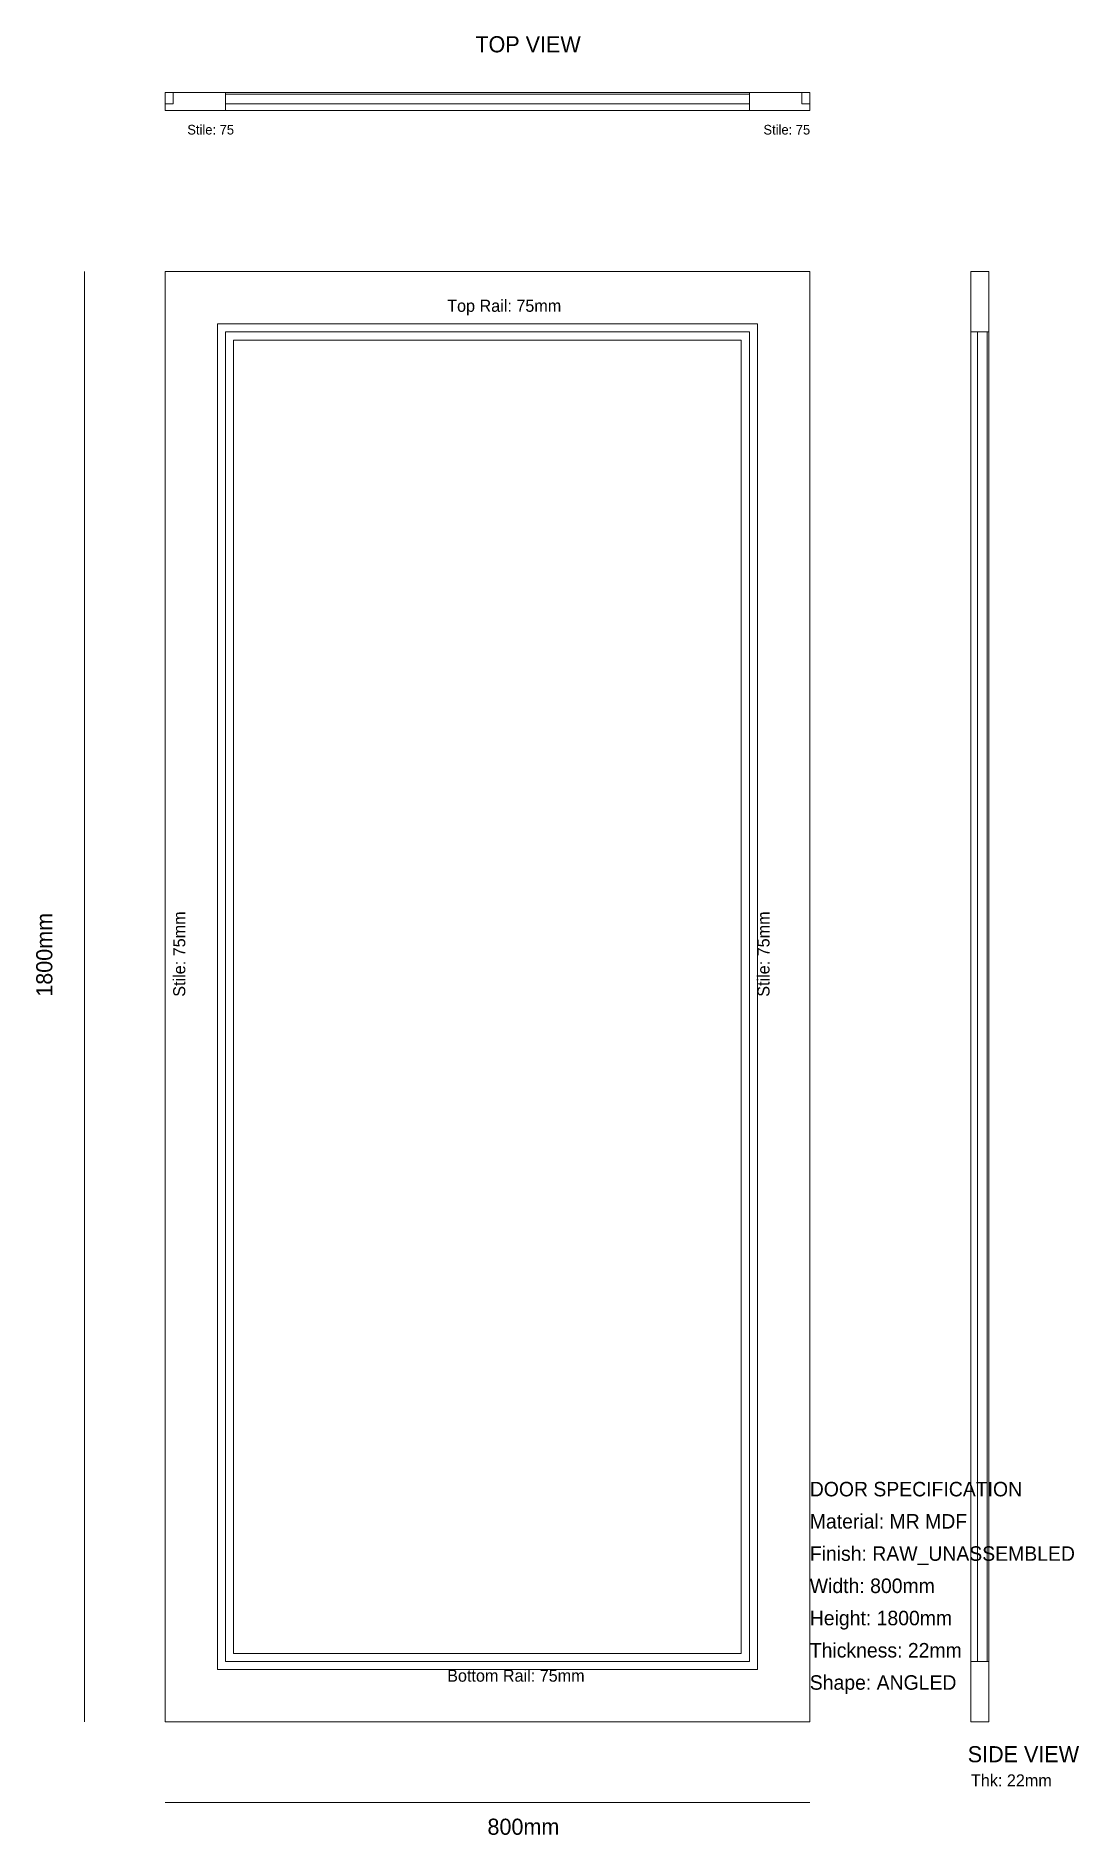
# Model space of a CAD drawing. Extents: x -160 to 1134, y -140 to 2092.
import ezdxf

# ---------------------------------------------------------------- set-up
doc = ezdxf.new("R2010")
doc.units = 0
for name, color, linetype, lineweight in [('BORDERS', 4, 'Continuous', 0), ('DIMENSIONS', 7, 'Continuous', 0), ('FRAME', 7, 'Continuous', 0), ('PANEL_GEOMETRY', 2, 'Continuous', 0), ('PANELS', 2, 'Continuous', 0), ('T3_INNER_BREAK', 6, 'Continuous', 0), ('T3_REBATE_FINISH', 6, 'Continuous', 0), ('T4_PROFILE_8MM_FINAL', 5, 'Continuous', 0), ('T4_PROFILE_8MM_OS', 5, 'Continuous', 0), ('T6_INNER_ONION', 1, 'Continuous', 0), ('T6_REBATE_12MM', 1, 'Continuous', 0)]:
    doc.layers.add(name, color=color, linetype=linetype, lineweight=lineweight)

msp = doc.modelspace()

# ---------------------------------------------------------------- linework, layer by layer
at = {"layer": 'BORDERS'}
for p, q in [((10, 2022), (10, 2008)), ((75, 2000), (75, 2022)), ((725, 2000), (725, 2022)), ((790, 2022), (790, 2008)), ((0, 2008), (10, 2008)), ((800, 2008), (790, 2008)), ((1000, 1725), (1022, 1725)), ((1000, 75), (1022, 75))]:
    msp.add_line(p, q, dxfattribs=at)
at = {"layer": 'DIMENSIONS'}
for p, q in [((-100, 0), (-100, 1800)), ((0, -100), (800, -100))]:
    msp.add_line(p, q, dxfattribs=at)
at = {"layer": 'FRAME'}
for points in [[(0, 2000), (800, 2000), (800, 2022), (0, 2022)], [(1000, 0), (1022, 0), (1022, 1800), (1000, 1800)]]:
    msp.add_lwpolyline(points, close=True, dxfattribs=at)
at = {"layer": 'PANEL_GEOMETRY'}
msp.add_lwpolyline([(85, 85), (715, 85), (715, 1715), (85, 1715)], close=True, dxfattribs=at)
at = {"layer": 'PANELS'}
for points in [[(75, 2008), (725, 2008), (725, 2020), (75, 2020)], [(1008, 75), (1020, 75), (1020, 1725), (1008, 1725)]]:
    msp.add_lwpolyline(points, close=True, dxfattribs=at)
at = {"layer": 'T3_INNER_BREAK'}
msp.add_lwpolyline([(75, 75), (725, 75), (725, 1725), (75, 1725)], close=True, dxfattribs=at)
at = {"layer": 'T3_REBATE_FINISH'}
msp.add_lwpolyline([(65, 65), (735, 65), (735, 1735), (65, 1735)], close=True, dxfattribs=at)
at = {"layer": 'T4_PROFILE_8MM_FINAL'}
msp.add_lwpolyline([(0, 0), (800, 0), (800, 1800), (0, 1800)], close=True, dxfattribs=at)
at = {"layer": 'T4_PROFILE_8MM_OS'}
msp.add_lwpolyline([(0, 0), (800, 0), (800, 1800), (0, 1800)], close=True, dxfattribs=at)
at = {"layer": 'T6_INNER_ONION'}
msp.add_lwpolyline([(75, 75), (725, 75), (725, 1725), (75, 1725)], close=True, dxfattribs=at)
at = {"layer": 'T6_REBATE_12MM'}
msp.add_lwpolyline([(65, 65), (735, 65), (735, 1735), (65, 1735)], close=True, dxfattribs=at)

# ---------------------------------------------------------------- texts
at = {"layer": 'DIMENSIONS'}
for s, height, p in [('TOP VIEW', 20, (385, 2072)), ('Stile: 75', 12, (27.5, 1970)), ('Stile: 75', 12, (742.5, 1970)), ('Top Rail: 75mm', 15, (350, 1750)), ('DOOR SPECIFICATION', 18, (800, 280)), ('Material: MR MDF', 18, (800, 240)), ('Finish: RAW_UNASSEMBLED', 18, (800, 200)), ('Width: 800mm', 18, (800, 160)), ('Height: 1800mm', 18, (800, 120)), ('Thickness: 22mm', 18, (800, 80)), ('Bottom Rail: 75mm', 15, (350, 50)), ('Shape: ANGLED', 18, (800, 40)), ('SIDE VIEW', 20, (996, -50)), ('Thk: 22mm', 15, (1000, -80)), ('800mm', 20, (400, -140))]:
    msp.add_text(s, height=height, dxfattribs=at).set_placement(p)
for s, height, p in [('1800mm', 20, (-140, 900)), ('Stile: 75mm', 15, (25, 900)), ('Stile: 75mm', 15, (750, 900))]:
    msp.add_text(s, height=height, rotation=90, dxfattribs=at).set_placement(p)

doc.saveas('drawing.dxf')
